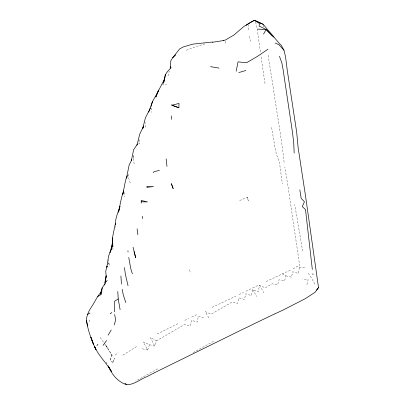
<?xml version="1.0" encoding="UTF-8"?>
<svg xmlns="http://www.w3.org/2000/svg" width="405" height="405" viewBox="0 0 405 405"><rect width="100%" height="100%" fill="white"/><g stroke="black" fill="none" stroke-linecap="round" stroke-linejoin="round"><path stroke-width="0.3" stroke-dasharray="2.02 1.52" d="M134.227 163.883L133.255 159.14L133.372 155.206M139.29 139.679L139.072 144.008L138.819 140.277M144.97 121.642L145.405 128.436M248.138 29.899L248.564 24.634M266.191 281.526L282.391 273.876L285.884 275.825L284.578 280.984L279.025 279.799L277.678 284.872L272.16 283.814L265.28 287.823L259.463 285.363L258.365 291.732L252.619 289.59L251.419 295.574L245.749 293.736L244.463 299.462L238.869 297.862L237.527 303.461L232.004 302.084L211.177 314.169L205.244 311.582L209.547 319.221M111.542 354.643L110.393 360.83L111.542 354.643L105.391 344.69L113.41 357.139M306.889 284.68L308.17 279.647L302.591 278.934M167.994 75.831L169.336 71.007M147.658 349.991L149.47 344.726L143.34 341.967L147.658 349.991L142.398 348.786M149.47 344.726L154.801 346.022L156.593 340.797L184.604 324.466L190.148 326.076L191.54 320.289L197.174 322.117L198.43 316.032L204.181 318.138M107.836 264.566L108.672 262.415L108.054 259.711M107.75 264.703L108.672 262.415L110.049 265.832M112.696 362.642L114.833 358.116L112.332 362.445L112.696 362.642L111.588 361.503L112.332 362.445M106.206 282.042L107.138 280.498L106.869 279.455M106.237 281.885L107.138 280.498L106.48 281.475M115.222 355.063L118.047 352.573M136.596 346.614L122.7 355.21M293.043 268.793L297.255 266.419L299.548 267.71L304.995 267.847M157.682 368.854L135.726 381.044M213.572 341.354L191.869 353.292M212.028 307.385L235.918 296.106M252.695 287.99L258.927 284.917M177.886 323.716L157.145 333.993M245.916 291.281L251.302 288.649M239.132 294.567L243.628 292.38M184.766 320.345L188.674 318.462M247.404 197.2L248.311 200.956L247.404 197.2L239.502 200.622M290.299 270.221L282.391 273.876M191.611 317.059L196.552 314.72M186.396 50.316L196.233 46.464L205.598 43.715M161.808 84.574L166.632 84.523M285.884 275.825L291.484 277.182L292.719 271.745L298.379 273.456L299.695 265.746L288.719 190.887L284.842 167.138M156.593 340.797L150.209 337.537L154.801 346.022M103.412 342.038L99.534 336.656M107.568 347.93L104.1 343.03M308.311 273.294L312.042 279.005L315.044 284.644M252.619 289.59L256.876 296.556M259.463 285.363L263.832 292.688M88.958 320.011L90.335 322.78M106.945 363.467L106.48 362.521L107.548 364.687M249.146 36.308L251.389 42.692M189.52 269.74L190.628 273.223M130.207 182.918L128.79 178.387L128.167 173.897M112.56 247.652L113.405 250.609M263.326 24.913L263.984 27.322M255.631 22.118L257.033 27.732M124.127 192.562L124.948 196.82M271.623 127.408L275.263 149.511L276.407 154.042L279.536 163.018L282.346 183.784M302.682 251.095C299.847 235.563 297.619 219.935 294.572 204.459M257.226 28.882L260.617 53.126M268.181 55.252L281.885 143.967L284.183 162.911M151.217 108.074L151.875 112.352M225.55 41.153L225.965 44.029M265.007 83.582L260.926 55.434M133.134 156.183L133.255 159.14M115.46 226.015L115.501 227.261"/><path stroke-width="0.61" d="M112.681 236.657L112.585 242.509M107.057 266.419L105.751 271.153L106.12 275.785L104.844 282.847L105.037 283.733C102.374 286.826 100.637 290.699 100.597 294.815L97.737 296.531M178.894 107.776L178.995 103.437L171.755 105.285L178.894 107.776L171.766 105.027L171.821 104.677M141.274 203.138L141.188 200.475L147.521 201.918L141.335 201.806M170.176 67.994L170.839 60.704L172.662 57.799L179.653 48.878L183.349 46.924L192.826 44.135L212.458 41.998M115.42 224.775C115.086 218.346 118.128 212.382 119.981 206.398L118.498 212.205C120.194 205.016 120.974 197.761 123.748 190.892M102.146 287.803L101.432 294.46L100.622 293.326M158.593 90.072L155.829 97.134C157.965 90.512 161.914 84.893 164.648 78.514C164.663 73.892 168.06 70.804 171.102 67.812L170.51 66.79M108.14 365.887L111.628 371.77C106.53 362.809 98.374 355.752 94.481 346.209L96.005 349.874C91.677 340.509 88.032 330.85 86.483 320.654C86.407 314.513 89.905 309.228 93.14 304.358C95.62 300.166 97.651 295.772 101.068 292.218M110.828 250.498L108.641 255.914L106.788 267.259L107.203 266.186M151.111 106.383L151.278 105.437M111.982 246.675L111.415 249.688L112.646 240.195L112.793 246.979L112.585 237.775M112.21 245.47L112.438 244.266M236.191 71.245L238.013 61.864L246.549 62.719L257.337 56.447L267.963 49.233M115.379 223.535L112.772 236.191M126.902 176.99L126.481 178.023L129.17 164.962L131.367 160.582L133.665 149.693L137.416 144.104M165.468 74.591L163.549 83.228L164.648 78.514M136.946 145.208L139.75 134.131L143.689 125.975M114.281 324.921L115.612 319.945L114.671 314.483M123.262 192.755L122.755 194.516L125.661 179.911L127.484 175.537M112.377 244.25L109.947 252.482L111.167 249.769M151.455 104.875L152.538 101.483L158.497 90.902M148.762 112.114L152.538 101.483M131.367 160.582L131.767 159.509M143.547 126.573L142.666 128.815L145.349 117.997L150.488 107.953M263.574 34.04L266.05 29.636L257.646 29.099M108.094 335.178L111.233 329.948M104.348 285.13L104.971 284.102M96.922 345.581L97.899 344.22M305.745 197.463L318.517 287.606L315.141 292.233L305.532 298.536L282.806 310.2L274.524 313.971M318.517 287.606L316.518 290.071M103.057 345.374L106.631 340.529M153.186 172.662L153.778 171.912L159.418 170.287M146.802 187.312L153.444 186.568L146.823 186.619L147.04 187.034M172.662 57.799L175.805 54.852M234.206 34.789L244.078 26.315L254.401 20.25L263.164 24.31L279.465 43.629L281.262 45.309L283.961 50.23L285.565 56.852L287.17 69.63L296.703 132.4L298.105 147.471L305.699 197.078M110.17 313.794L111.8 312.544M246.073 25.343L248.655 23.465L254.401 20.25L263.164 24.315M117.789 291.463L118.214 298.936L114.873 301.047L114.397 301.877L114.347 311.84M233.948 35.048L225.382 40.004L223.449 40.5M87.212 314.569L90.052 313.03M154.857 372.59L147.243 376.478C140.429 379.166 134.414 384.634 126.79 384.75C118.25 382.199 112.56 375.202 108.884 367.396M155.039 372.463L242.61 329.366A209.517 159.226 -20 0 0 253.449 324.106L274.291 314.077M238.803 72.576L245.881 70.475M212.225 42.312L223.823 40.51M210.484 66.633L218.999 68.116M275.127 43.001L278.959 44.732L283.961 50.23M254.401 20.25L260 23.849L258.998 25.996L266.252 29.54L273.947 37.078L266.728 29.99L272.545 36.055M104.844 282.847L105.351 283.287L106.12 275.785L106.333 277.364M124.953 383.125L126.79 384.75M125.823 302.601L123.252 294.774L122.183 289.317M279.455 56.28L281.875 62.937L283.06 69.387L292.562 132.946L293.741 143.208L294.162 153.055M132.379 273.81L130.795 268.753L128.739 257.438M128.036 285.702L125.292 273.962L124.482 267.543M134.009 251.606L135.751 257.843L133.048 247.222M86.483 320.654L87.647 325.944M120.113 309.663L118.214 298.936M299.837 189.864L301.168 198.374L304.433 201.766L302.292 206.611L305.507 209.587L312.331 269.482M142.266 216.285L142.601 218.634M312.868 273.805L312.979 274.727M137.087 228.759L137.862 234.682M166.141 158.826L166.987 166.43M121.449 284.138L120.898 276.018M127.934 250.771L128.061 252.047M171.416 115.916L171.457 119.364M93.383 344.048L90.948 337.39L93.383 344.048M173.143 188.558L171.401 183.759L173.143 188.558"/></g></svg>
